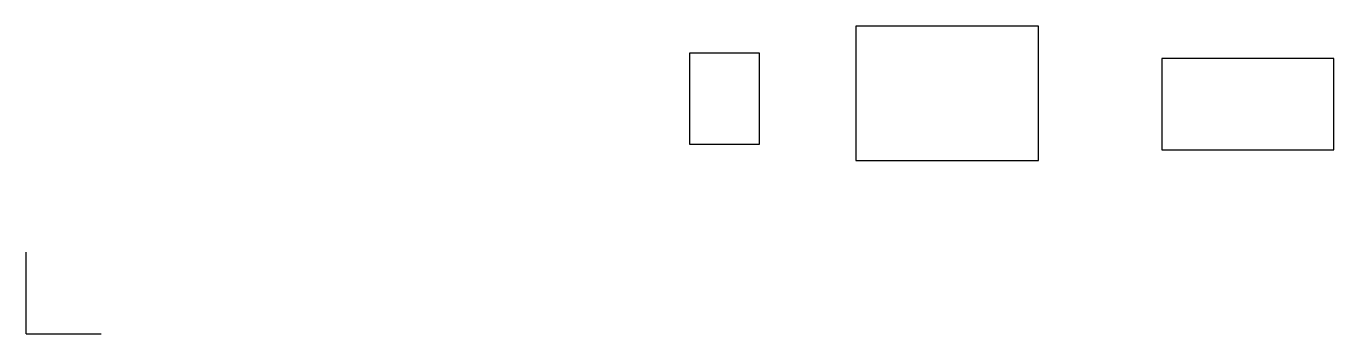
# Model space of a CAD drawing. Extents: x 0 to 122, y 0 to 29.
import ezdxf

# ---------------------------------------------------------------- set-up
doc = ezdxf.new("R2010")
doc.units = 0
doc.layers.add('100', color=1, linetype='CONTINUOUS')
doc.layers.add('49', color=3, linetype='CONTINUOUS')

msp = doc.modelspace()

# ---------------------------------------------------------------- linework, layer by layer
at = {"layer": '100'}
for p, q in [((94.2594, 28.6512), (77.2668, 28.6512)), ((77.2668, 28.6512), (77.2668, 16.1544)), ((94.2594, 16.1544), (94.2594, 28.6512)), ((68.2752, 26.1366), (61.7728, 26.1366)), ((61.7728, 26.1366), (61.7728, 17.653)), ((68.2752, 17.653), (68.2752, 26.1366)), ((121.7676, 25.654), (105.7656, 25.654)), ((105.7656, 25.654), (105.7656, 17.145)), ((121.7676, 17.145), (121.7676, 25.654)), ((61.7728, 17.653), (68.2752, 17.653)), ((105.7656, 17.145), (121.7676, 17.145)), ((77.2668, 16.1544), (94.2594, 16.1544))]:
    msp.add_line(p, q, dxfattribs=at)
at = {"layer": '49'}
for q in [(0, 7.62), (6.985, 0)]:
    msp.add_line((0, 0), q, dxfattribs=at)

doc.saveas('drawing.dxf')
